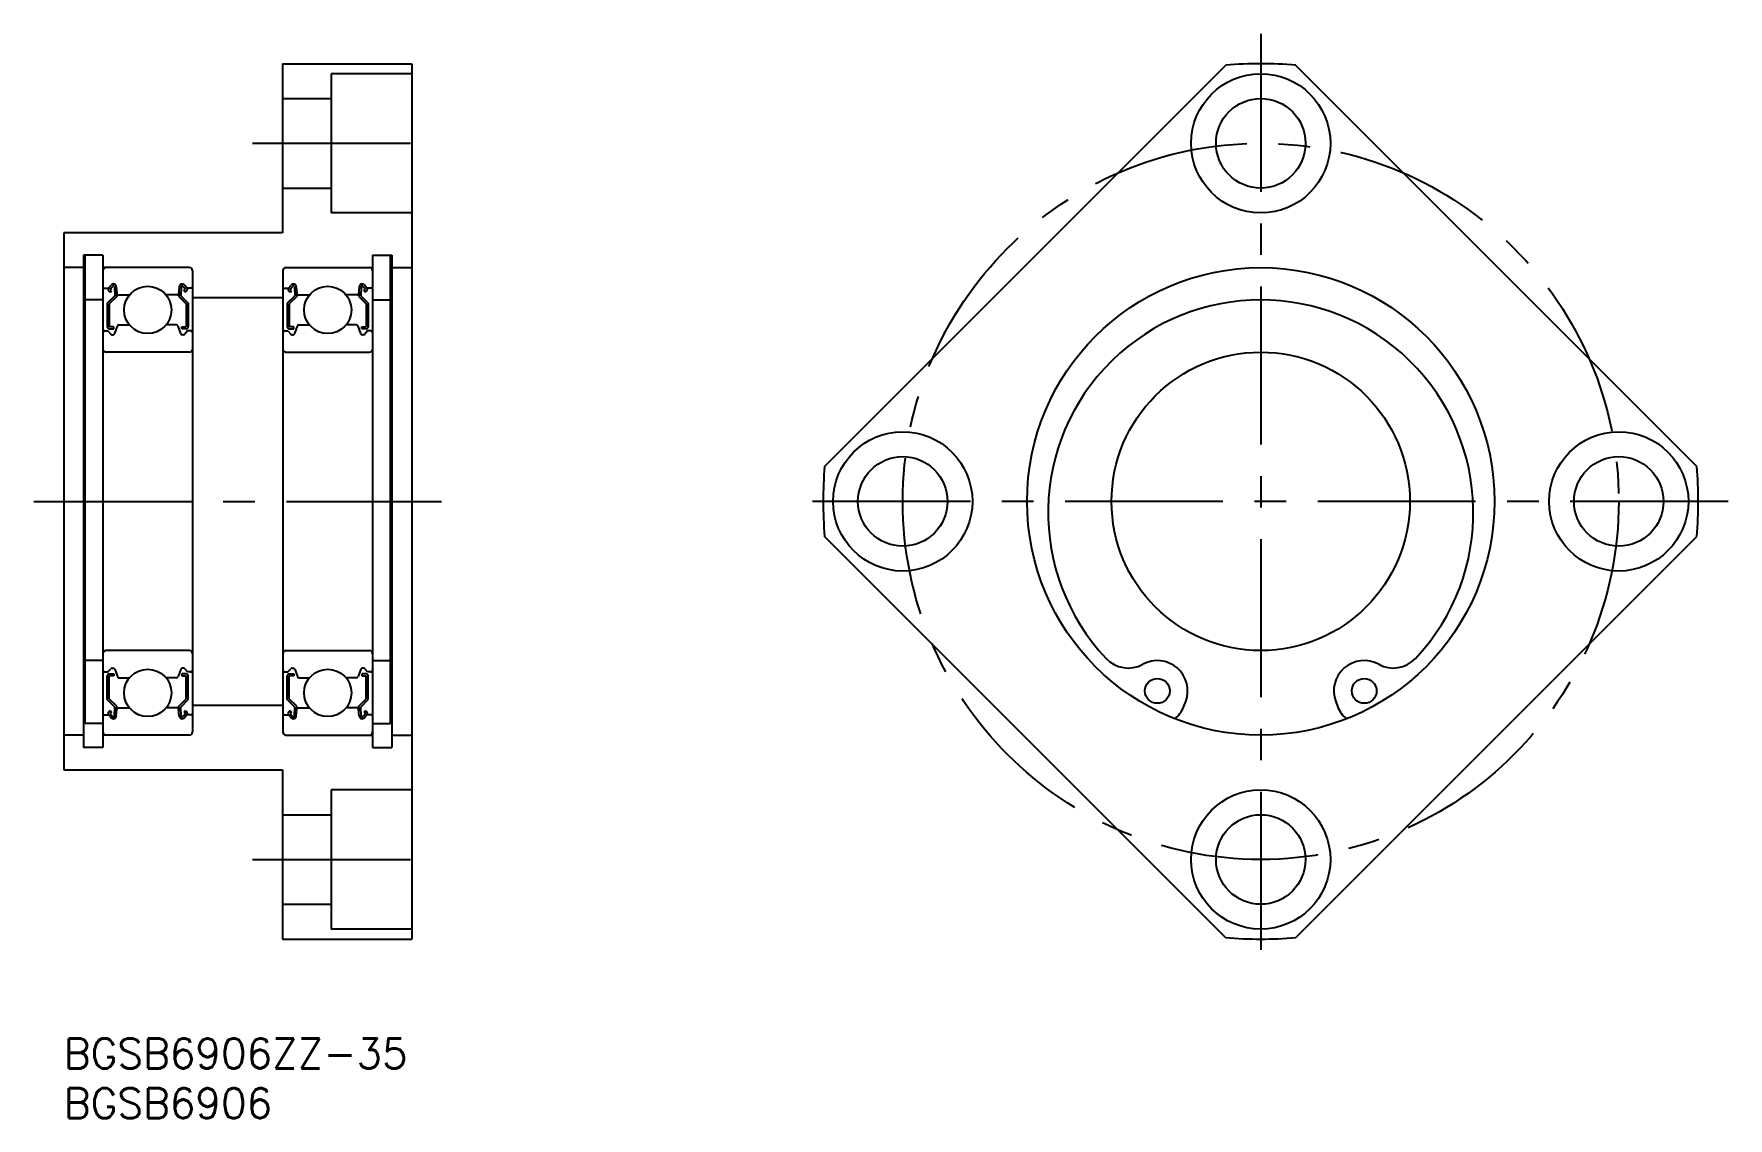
# Model space of a CAD drawing. Extents: x -3 to 167, y -8 to 101.
import ezdxf

# ---------------------------------------------------------------- set-up
doc = ezdxf.new("R2010")
doc.units = 0
doc.header["$LTSCALE"] = 0.5
doc.linetypes.add('CENTER', pattern=[50.8, 31.75, -6.35, 6.35, -6.35])
for name, color, linetype in [('MSM_CENTER', 1, 'CENTER'), ('MSM_CONTINUOUS', 7, 'CONTINUOUS'), ('MSM_PART_NUMBER', 7, 'CONTINUOUS')]:
    doc.layers.add(name, color=color, linetype=linetype)
doc.styles.get("Standard").update_dxf_attribs({"font": 'txt.shx', "height": 3, "bigfont": 'bigfont.shx'})

# ---------------------------------------------------------------- blocks, each defined once
blk = doc.blocks.new('*U10')
at = {"layer": 'MSM_PART_NUMBER'}
blk.add_text('BGSB6906ZZ-35', height=3, dxfattribs=at).set_placement((0, -3))
blk = doc.blocks.new('*U11')
at = {"layer": 'MSM_PART_NUMBER'}
blk.add_text('BGSB6906', height=3, dxfattribs=at).set_placement((0, -8))

msp = doc.modelspace()

# ---------------------------------------------------------------- linework, layer by layer
at = {"layer": 'MSM_CENTER'}
for p, q in [((120.37, 101), (120.37, 7)), ((19, 90), (38, 90)), ((-3, 54), (38, 54)), ((167.37, 54), (73.37, 54)), ((19, 18), (38, 18))]:
    msp.add_line(p, q, dxfattribs=at)
msp.add_circle((120.37, 54), 36, dxfattribs=at)
at = {"layer": 'MSM_CONTINUOUS'}
for p, q in [((22, 98), (22, 81)), ((22, 98), (35, 98)), ((35, 98), (35, 10)), ((76.51, 57.52), (116.85, 97.86)), ((164.23, 57.52), (123.88, 97.86)), ((35, 97), (26.9, 97)), ((26.9, 97), (26.9, 83)), ((22, 94.5), (26.9, 94.5)), ((22, 85.5), (26.9, 85.5)), ((35, 83), (26.9, 83)), ((22, 81), (0, 81)), ((0, 81), (0, 27)), ((3.95, 78.75), (2, 78.75)), ((2, 78.75), (2, 29.25)), ((2.15, 31.68, 1.25), (2.15, 78.75, 1.25)), ((3.95, 78.75), (3.95, 29.25)), ((31.05, 78.75), (31.05, 29.25)), ((31.05, 78.75), (33, 78.75)), ((32.85, 31.68, 1.25), (32.85, 78.75, 1.25)), ((33, 78.75), (33, 29.25)), ((2, 77.5), (0, 77.5)), ((12.65, 77.5), (3.95, 77.5)), ((12.95, 77.2), (12.95, 30.8)), ((22.05, 77.2), (22.05, 30.8)), ((22.35, 77.5), (31.05, 77.5)), ((33, 77.5), (35, 77.5)), ((4.05, 75.45), (4.51, 75.45)), ((4.51, 75.45), (4.76, 75.75)), ((4.69, 75.04), (4.53, 75.17)), ((4.66, 75.32), (4.91, 75.62)), ((4.82, 75.19), (4.66, 75.32)), ((4.69, 75.04), (4.82, 75.19)), ((5.09, 75.56), (5.13, 74.68)), ((5.29, 75.58), (5.35, 74.84)), ((5.33, 75.07), (5.33, 74.6)), ((11.61, 75.58), (11.55, 74.84)), ((11.57, 75.07), (11.57, 74.6)), ((11.81, 75.56), (11.77, 74.68)), ((12.24, 75.32), (11.99, 75.62)), ((12.08, 75.19), (12.24, 75.32)), ((12.21, 75.04), (12.08, 75.19)), ((12.39, 75.45), (12.14, 75.75)), ((12.21, 75.04), (12.37, 75.17)), ((12.85, 75.45), (12.39, 75.45)), ((22.15, 75.45), (22.61, 75.45)), ((22.61, 75.45), (22.86, 75.75)), ((22.79, 75.04), (22.63, 75.17)), ((22.76, 75.32), (23.01, 75.62)), ((22.92, 75.19), (22.76, 75.32)), ((22.79, 75.04), (22.92, 75.19)), ((23.19, 75.56), (23.23, 74.68)), ((23.39, 75.58), (23.45, 74.84)), ((23.43, 75.07), (23.43, 74.6)), ((29.71, 75.58), (29.65, 74.84)), ((29.67, 75.07), (29.67, 74.6)), ((29.91, 75.56), (29.87, 74.68)), ((30.34, 75.32), (30.09, 75.62)), ((30.18, 75.19), (30.34, 75.32)), ((30.31, 75.04), (30.18, 75.19)), ((30.49, 75.45), (30.24, 75.75)), ((30.31, 75.04), (30.47, 75.17)), ((30.95, 75.45), (30.49, 75.45)), ((3.95, 74.25), (2.15, 74.25)), ((5.13, 74.68), (4.38, 73.93)), ((4.38, 73.93), (4.38, 71.55)), ((5.33, 74.6), (4.58, 73.85)), ((4.58, 73.85), (4.58, 71.55)), ((5.45, 74.75), (6.6, 74.75)), ((11.45, 74.75), (10.3, 74.75)), ((11.57, 74.6), (12.32, 73.85)), ((11.77, 74.68), (12.52, 73.93)), ((12.32, 73.85), (12.32, 71.55)), ((12.52, 73.93), (12.52, 71.55)), ((12.95, 74.5), (22.05, 74.5)), ((23.23, 74.68), (22.48, 73.93)), ((22.48, 73.93), (22.48, 71.55)), ((23.43, 74.6), (22.68, 73.85)), ((22.68, 73.85), (22.68, 71.55)), ((23.55, 74.75), (24.7, 74.75)), ((29.55, 74.75), (28.4, 74.75)), ((29.67, 74.6), (30.42, 73.85)), ((29.87, 74.68), (30.62, 73.93)), ((30.42, 73.85), (30.42, 71.55)), ((30.62, 73.93), (30.62, 71.55)), ((31.05, 74.25), (32.85, 74.25)), ((5.13, 70.88), (5.4, 71.62)), ((5.59, 71.75), (6.6, 71.75)), ((11.31, 71.75), (10.3, 71.75)), ((11.77, 70.88), (11.5, 71.62)), ((23.23, 70.88), (23.5, 71.62)), ((23.69, 71.75), (24.7, 71.75)), ((29.41, 71.75), (28.4, 71.75)), ((29.87, 70.88), (29.6, 71.62)), ((4.15, 71.15), (4.45, 71.15)), ((4.45, 71.15), (4.73, 70.82)), ((5.03, 71.55), (4.58, 71.55)), ((4.58, 71.35), (5.03, 71.35)), ((4.88, 70.75), (4.94, 70.75)), ((5.03, 71.35), (5.03, 71.55)), ((11.87, 71.35), (11.87, 71.55)), ((11.87, 71.55), (12.32, 71.55)), ((12.32, 71.35), (11.87, 71.35)), ((12.02, 70.75), (11.96, 70.75)), ((12.45, 71.15), (12.17, 70.82)), ((12.75, 71.15), (12.45, 71.15)), ((22.25, 71.15), (22.55, 71.15)), ((22.55, 71.15), (22.83, 70.82)), ((23.13, 71.55), (22.68, 71.55)), ((22.68, 71.35), (23.13, 71.35)), ((22.98, 70.75), (23.04, 70.75)), ((23.13, 71.35), (23.13, 71.55)), ((29.97, 71.35), (29.97, 71.55)), ((29.97, 71.55), (30.42, 71.55)), ((30.42, 71.35), (29.97, 71.35)), ((30.12, 70.75), (30.06, 70.75)), ((30.55, 71.15), (30.27, 70.82)), ((30.85, 71.15), (30.55, 71.15)), ((12.65, 69), (4.25, 69)), ((22.35, 69), (30.75, 69)), ((116.85, 10.14), (76.51, 50.48)), ((123.88, 10.14), (164.23, 50.48)), ((3.95, 38), (2.15, 38)), ((12.65, 39), (4.25, 39)), ((22.35, 39), (30.75, 39)), ((31.05, 38), (32.85, 38)), ((4.15, 36.85), (4.45, 36.85)), ((4.38, 34.07), (4.38, 36.45)), ((4.45, 36.85), (4.73, 37.18)), ((4.58, 36.65), (5.03, 36.65)), ((4.58, 34.15), (4.58, 36.45)), ((5.03, 36.45), (4.58, 36.45)), ((4.88, 37.25), (4.94, 37.25)), ((5.03, 36.65), (5.03, 36.45)), ((5.13, 37.12), (5.4, 36.38)), ((5.59, 36.25), (6.6, 36.25)), ((11.31, 36.25), (10.3, 36.25)), ((11.77, 37.12), (11.5, 36.38)), ((11.87, 36.65), (11.87, 36.45)), ((12.32, 36.65), (11.87, 36.65)), ((11.87, 36.45), (12.32, 36.45)), ((12.02, 37.25), (11.96, 37.25)), ((12.45, 36.85), (12.17, 37.18)), ((12.32, 34.15), (12.32, 36.45)), ((12.75, 36.85), (12.45, 36.85)), ((12.52, 34.07), (12.52, 36.45)), ((22.25, 36.85), (22.55, 36.85)), ((22.48, 34.07), (22.48, 36.45)), ((22.55, 36.85), (22.83, 37.18)), ((22.68, 36.65), (23.13, 36.65)), ((22.68, 34.15), (22.68, 36.45)), ((23.13, 36.45), (22.68, 36.45)), ((22.98, 37.25), (23.04, 37.25)), ((23.13, 36.65), (23.13, 36.45)), ((23.23, 37.12), (23.5, 36.38)), ((23.69, 36.25), (24.7, 36.25)), ((29.41, 36.25), (28.4, 36.25)), ((29.87, 37.12), (29.6, 36.38)), ((29.97, 36.65), (29.97, 36.45)), ((30.42, 36.65), (29.97, 36.65)), ((29.97, 36.45), (30.42, 36.45)), ((30.12, 37.25), (30.06, 37.25)), ((30.55, 36.85), (30.27, 37.18)), ((30.42, 34.15), (30.42, 36.45)), ((30.85, 36.85), (30.55, 36.85)), ((30.62, 34.07), (30.62, 36.45)), ((5.33, 33.4), (4.58, 34.15)), ((11.57, 33.4), (12.32, 34.15)), ((23.43, 33.4), (22.68, 34.15)), ((29.67, 33.4), (30.42, 34.15)), ((4.05, 32.55), (4.51, 32.55)), ((5.13, 33.32), (4.38, 34.07)), ((4.51, 32.55), (4.76, 32.25)), ((4.69, 32.96), (4.53, 32.83)), ((4.82, 32.81), (4.66, 32.68)), ((4.66, 32.68), (4.91, 32.38)), ((4.69, 32.96), (4.82, 32.81)), ((5.09, 32.44), (5.13, 33.32)), ((5.29, 32.42), (5.35, 33.16)), ((5.33, 32.93), (5.33, 33.4)), ((5.45, 33.25), (6.6, 33.25)), ((11.45, 33.25), (10.3, 33.25)), ((11.61, 32.42), (11.55, 33.16)), ((11.57, 32.93), (11.57, 33.4)), ((11.77, 33.32), (12.52, 34.07)), ((11.81, 32.44), (11.77, 33.32)), ((12.24, 32.68), (11.99, 32.38)), ((12.21, 32.96), (12.08, 32.81)), ((12.08, 32.81), (12.24, 32.68)), ((12.39, 32.55), (12.14, 32.25)), ((12.21, 32.96), (12.37, 32.83)), ((12.85, 32.55), (12.39, 32.55)), ((12.95, 33.5), (22.05, 33.5)), ((22.15, 32.55), (22.61, 32.55)), ((23.23, 33.32), (22.48, 34.07)), ((22.61, 32.55), (22.86, 32.25)), ((22.79, 32.96), (22.63, 32.83)), ((22.92, 32.81), (22.76, 32.68)), ((22.76, 32.68), (23.01, 32.38)), ((22.79, 32.96), (22.92, 32.81)), ((23.19, 32.44), (23.23, 33.32)), ((23.39, 32.42), (23.45, 33.16)), ((23.43, 32.93), (23.43, 33.4)), ((23.55, 33.25), (24.7, 33.25)), ((29.55, 33.25), (28.4, 33.25)), ((29.71, 32.42), (29.65, 33.16)), ((29.67, 32.93), (29.67, 33.4)), ((29.87, 33.32), (30.62, 34.07)), ((29.91, 32.44), (29.87, 33.32)), ((30.34, 32.68), (30.09, 32.38)), ((30.31, 32.96), (30.18, 32.81)), ((30.18, 32.81), (30.34, 32.68)), ((30.49, 32.55), (30.24, 32.25)), ((30.31, 32.96), (30.47, 32.83)), ((30.95, 32.55), (30.49, 32.55)), ((112.6, 33.3), (112.82, 33.88)), ((127.91, 33.88), (128.13, 33.3)), ((3.95, 31.68), (2.15, 31.68)), ((31.05, 31.68), (32.85, 31.68)), ((2, 30.5), (0, 30.5)), ((3.95, 29.25), (2, 29.25)), ((12.65, 30.5), (3.95, 30.5)), ((22.35, 30.5), (31.05, 30.5)), ((31.05, 29.25), (33, 29.25)), ((33, 30.5), (35, 30.5)), ((0, 27), (22, 27)), ((22, 27), (22, 10)), ((35, 25), (26.9, 25)), ((26.9, 25), (26.9, 11)), ((22, 22.5), (26.9, 22.5)), ((22, 13.5), (26.9, 13.5)), ((35, 11), (26.9, 11)), ((22, 10), (35, 10))]:
    msp.add_line(p, q, dxfattribs=at)
for centre, radius in [((120.37, 90), 7), ((120.37, 90), 4.5), ((120.37, 54), 23.5), ((8.45, 73.25), 2.38), ((26.55, 73.25), 2.38), ((120.37, 54), 15), ((84.37, 54), 7), ((156.37, 54), 7), ((84.37, 54), 4.5), ((156.37, 54), 4.5), ((8.45, 34.75), 2.38), ((26.55, 34.75), 2.38), ((109.97, 34.95), 1.25), ((130.77, 34.95), 1.25), ((120.37, 18), 7), ((120.37, 18), 4.5)]:
    msp.add_circle(centre, radius, dxfattribs=at)
for centre, radius, start, end in [((120.37, 54), 44, 85.4154, 94.5846), ((4.25, 77.2), 0.3, 90, 180), ((12.65, 77.2), 0.3, 0, 90), ((22.35, 77.2), 0.3, 90, 180), ((30.75, 77.2), 0.3, 0, 90), ((4.05, 75.55), 0.1, 180, 270), ((4.66, 75.32), 0.2, 140.001, 230.0841), ((4.99, 75.55), 0.3, 4.9967, 140.001), ((4.99, 75.56), 0.1, 2.8198, 140), ((11.91, 75.55), 0.3, 39.999, 175.0033), ((11.91, 75.56), 0.1, 40, 177.1802), ((12.24, 75.32), 0.2, 309.9159, 39.999), ((12.85, 75.55), 0.1, 270, 0), ((22.15, 75.55), 0.1, 180, 270), ((22.76, 75.32), 0.2, 140.001, 230.0841), ((23.09, 75.55), 0.3, 4.9967, 140.001), ((23.09, 75.56), 0.1, 2.8198, 140), ((30.01, 75.55), 0.3, 39.999, 175.0033), ((30.01, 75.56), 0.1, 40, 177.1802), ((30.34, 75.32), 0.2, 309.9159, 39.999), ((30.95, 75.55), 0.1, 270, 0), ((5.45, 74.85), 0.1, 184.9967, 270.0005), ((11.45, 74.85), 0.1, 269.9995, 355.0033), ((23.55, 74.85), 0.1, 184.9967, 270.0005), ((29.55, 74.85), 0.1, 269.9995, 355.0033), ((120.37, 52.88), 21.38, 316.6826, 223.3174), ((5.59, 71.55), 0.2, 90, 159.9921), ((11.31, 71.55), 0.2, 20.0079, 90), ((23.69, 71.55), 0.2, 90, 159.9921), ((29.41, 71.55), 0.2, 20.0079, 90), ((4.15, 70.95), 0.2, 90, 180), ((4.58, 71.55), 0.2, 180, 270), ((4.88, 70.95), 0.2, 219.9936, 270), ((4.94, 70.95), 0.2, 270, 339.9921), ((11.96, 70.95), 0.2, 200.0079, 270), ((12.02, 70.95), 0.2, 270, 320.0064), ((12.32, 71.55), 0.2, 270, 0), ((12.75, 70.95), 0.2, 0, 90), ((22.25, 70.95), 0.2, 90, 180), ((22.68, 71.55), 0.2, 180, 270), ((22.98, 70.95), 0.2, 219.9936, 270), ((23.04, 70.95), 0.2, 270, 339.9921), ((30.06, 70.95), 0.2, 200.0079, 270), ((30.12, 70.95), 0.2, 270, 320.0064), ((30.42, 71.55), 0.2, 270, 0), ((30.85, 70.95), 0.2, 0, 90), ((4.25, 69.3), 0.3, 180, 270), ((12.65, 69.3), 0.3, 270, 0), ((22.35, 69.3), 0.3, 180, 270), ((30.75, 69.3), 0.3, 270, 0), ((120.37, 54), 44, 175.4154, 184.5846), ((120.37, 54), 44, 355.4154, 4.5846), ((4.25, 38.7), 0.3, 90, 180), ((12.65, 38.7), 0.3, 0, 90), ((22.35, 38.7), 0.3, 90, 180), ((30.75, 38.7), 0.3, 0, 90), ((107.03, 40.3), 3.05, 223.3174, 298.7349), ((109.97, 34.95), 3.05, 339.4426, 118.7349), ((130.77, 34.95), 3.05, 61.2651, 200.5574), ((133.7, 40.3), 3.05, 241.2651, 316.6826), ((4.15, 37.05), 0.2, 180, 270), ((4.58, 36.45), 0.2, 90, 180), ((4.88, 37.05), 0.2, 90, 140.0064), ((4.94, 37.05), 0.2, 20.0079, 90), ((5.59, 36.45), 0.2, 200.0079, 270), ((11.31, 36.45), 0.2, 270, 339.9921), ((11.96, 37.05), 0.2, 90, 159.9921), ((12.02, 37.05), 0.2, 39.9936, 90), ((12.32, 36.45), 0.2, 0, 90), ((12.75, 37.05), 0.2, 270, 0), ((22.25, 37.05), 0.2, 180, 270), ((22.68, 36.45), 0.2, 90, 180), ((22.98, 37.05), 0.2, 90, 140.0064), ((23.04, 37.05), 0.2, 20.0079, 90), ((23.69, 36.45), 0.2, 200.0079, 270), ((29.41, 36.45), 0.2, 270, 339.9921), ((30.06, 37.05), 0.2, 90, 159.9921), ((30.12, 37.05), 0.2, 39.9936, 90), ((30.42, 36.45), 0.2, 0, 90), ((30.85, 37.05), 0.2, 270, 0), ((4.05, 32.45), 0.1, 90, 180), ((4.66, 32.68), 0.2, 129.9159, 219.999), ((4.99, 32.45), 0.3, 219.999, 355.0033), ((4.99, 32.44), 0.1, 220, 357.1802), ((5.45, 33.15), 0.1, 89.9995, 175.0033), ((11.45, 33.15), 0.1, 4.9967, 90.0005), ((11.91, 32.45), 0.3, 184.9967, 320.001), ((11.91, 32.44), 0.1, 182.8198, 320), ((12.24, 32.68), 0.2, 320.001, 50.0841), ((12.85, 32.45), 0.1, 0, 90), ((22.15, 32.45), 0.1, 90, 180), ((22.76, 32.68), 0.2, 129.9159, 219.999), ((23.09, 32.45), 0.3, 219.999, 355.0033), ((23.09, 32.44), 0.1, 220, 357.1802), ((23.55, 33.15), 0.1, 89.9995, 175.0033), ((29.55, 33.15), 0.1, 4.9967, 90.0005), ((30.01, 32.45), 0.3, 184.9967, 320.001), ((30.01, 32.44), 0.1, 182.8198, 320), ((30.34, 32.68), 0.2, 320.001, 50.0841), ((30.95, 32.45), 0.1, 0, 90), ((110.26, 34.18), 2.5, 305.7418, 339.4426), ((130.47, 34.18), 2.5, 200.5574, 234.2582), ((4.25, 30.8), 0.3, 180, 270), ((12.65, 30.8), 0.3, 270, 0), ((22.35, 30.8), 0.3, 180, 270), ((30.75, 30.8), 0.3, 270, 0), ((120.37, 54), 44, 265.4154, 274.5846)]:
    msp.add_arc(centre, radius, start, end, dxfattribs=at)

# ---------------------------------------------------------------- block references
for name in ['*U10', '*U11']:
    msp.add_blockref(name, (0, 0), dxfattribs=at)

doc.saveas('drawing.dxf')
